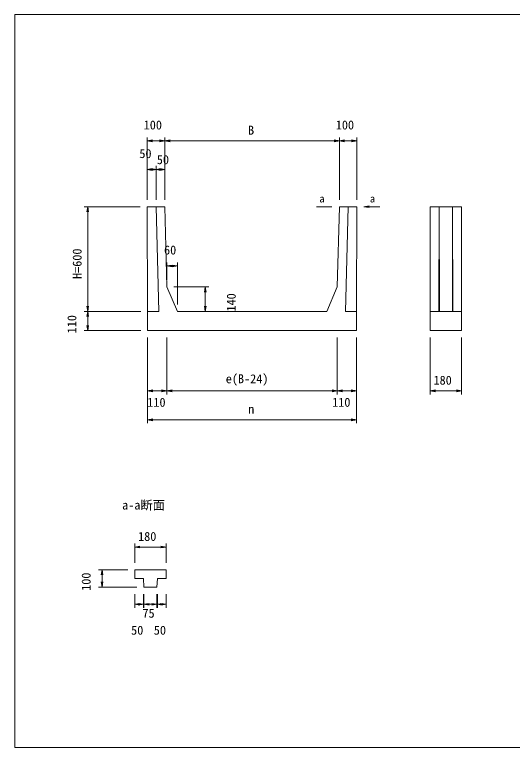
# Model space of a CAD drawing. Units: millimetres, scale not verified. Extents: x -90858 to 31670, y 1380 to 22380.
# Drawn here: x 1970 to 16219, y 1380 to 22380 of the extents above; entities that cross this region are included whole.
import ezdxf
from ezdxf.enums import TextEntityAlignment as Align

# ---------------------------------------------------------------- set-up
doc = ezdxf.new("R2010")
doc.units = ezdxf.units.MM
doc.header["$LTSCALE"] = 40
for name, color, linetype, lineweight in [('0_2', 7, 'Continuous', 9), ('D-STR-DIM（寸法）', 7, 'Continuous', 18), ('D-STR（構造物外形線）', 1, 'Continuous', 18), ('D-TTL(外枠）', 2, 'Continuous', 18)]:
    doc.layers.add(name, color=color, linetype=linetype, lineweight=lineweight)
doc.layers.add('D-MTR-TXT(文字列）', color=7, linetype='Continuous')
doc.styles.add('ＭＳ ゴシック', font='')
doc.styles.get('ＭＳ ゴシック').set_extended_font_data('MS Gothic')

msp = doc.modelspace()

# ---------------------------------------------------------------- linework, layer by layer
at = {"layer": '0_2'}
for p, q in [((5767.94, 18762.99), (5917.94, 18787.99)), ((5917.94, 18737.99), (5767.94, 18762.99)), ((6117.94, 18787.99), (6267.94, 18762.99)), ((6267.94, 18762.99), (6117.94, 18737.99)), ((6267.94, 18762.99), (6417.94, 18787.99)), ((6417.94, 18737.99), (6267.94, 18762.99)), ((11117.94, 18787.99), (11267.94, 18762.99)), ((11267.94, 18762.99), (11117.94, 18737.99)), ((11267.94, 18762.99), (11417.94, 18787.99)), ((11417.94, 18737.99), (11267.94, 18762.99)), ((11617.94, 18787.99), (11767.94, 18762.99)), ((11767.94, 18762.99), (11617.94, 18737.99)), ((5767.94, 17942.71), (5917.94, 17967.71)), ((5917.94, 17917.71), (5767.94, 17942.71)), ((5867.94, 17967.71), (6017.94, 17942.71)), ((6017.94, 17942.71), (5867.94, 17917.71)), ((6017.94, 17942.71), (6167.94, 17967.71)), ((6167.94, 17917.71), (6017.94, 17942.71)), ((6117.94, 17967.71), (6267.94, 17942.71)), ((6267.94, 17942.71), (6117.94, 17917.71)), ((4038.38, 16725.08), (4063.38, 16875.08)), ((4063.38, 16875.08), (4088.38, 16725.08)), ((11967.94, 16875.08), (12117.94, 16900.08)), ((12117.94, 16850.08), (11967.94, 16875.08)), ((6327.94, 15179.57), (6477.94, 15204.57)), ((6477.94, 15154.57), (6327.94, 15179.57)), ((6477.94, 15204.57), (6627.94, 15179.57)), ((6627.94, 15179.57), (6477.94, 15154.57)), ((7401.45, 14425.08), (7426.45, 14575.08)), ((7426.45, 14575.08), (7451.45, 14425.08)), ((4063.38, 13875.08), (4038.38, 14025.08)), ((4038.38, 13725.08), (4063.38, 13875.08)), ((4088.38, 14025.08), (4063.38, 13875.08)), ((4063.38, 13875.08), (4088.38, 13725.08)), ((7426.45, 13875.08), (7401.45, 14025.08)), ((7451.45, 14025.08), (7426.45, 13875.08)), ((4063.38, 13325.08), (4038.38, 13475.08)), ((4088.38, 13475.08), (4063.38, 13325.08)), ((5777.94, 11597.31), (5927.94, 11622.31)), ((5927.94, 11572.31), (5777.94, 11597.31)), ((6177.94, 11622.31), (6327.94, 11597.31)), ((6327.94, 11597.31), (6177.94, 11572.31)), ((6327.94, 11597.31), (6477.94, 11622.31)), ((6477.94, 11572.31), (6327.94, 11597.31)), ((11057.94, 11622.31), (11207.94, 11597.31)), ((11207.94, 11597.31), (11057.94, 11572.31)), ((11207.94, 11597.31), (11357.94, 11622.31)), ((11357.94, 11572.31), (11207.94, 11597.31)), ((11607.94, 11622.31), (11757.94, 11597.31)), ((11757.94, 11597.31), (11607.94, 11572.31)), ((13866.85, 11597.31), (14016.85, 11622.31)), ((14016.85, 11572.31), (13866.85, 11597.31)), ((14616.85, 11622.31), (14766.85, 11597.31)), ((14766.85, 11597.31), (14616.85, 11572.31)), ((5777.94, 10768.06), (5927.94, 10793.06)), ((5927.94, 10743.06), (5777.94, 10768.06)), ((11607.94, 10793.06), (11757.94, 10768.06)), ((11757.94, 10768.06), (11607.94, 10743.06)), ((5406.94, 7120.02), (5556.94, 7145.02)), ((6156.94, 7145.02), (6306.94, 7120.02)), ((5556.94, 7095.02), (5406.94, 7120.02)), ((6306.94, 7120.02), (6156.94, 7095.02)), ((4445.96, 6320.32), (4470.96, 6470.32)), ((4470.96, 6470.32), (4495.96, 6320.32)), ((4470.96, 5970.32), (4445.96, 6120.32)), ((4495.96, 6120.32), (4470.96, 5970.32)), ((5406.94, 5481.44), (5556.94, 5506.44)), ((5556.94, 5456.44), (5406.94, 5481.44)), ((5506.94, 5506.44), (5656.94, 5481.44)), ((5656.94, 5481.44), (5506.94, 5456.44)), ((5669.44, 5481.44), (5819.44, 5506.44)), ((5819.44, 5456.44), (5669.44, 5481.44)), ((5894.44, 5506.44), (6044.44, 5481.44)), ((6044.44, 5481.44), (5894.44, 5456.44)), ((6056.94, 5481.44), (6206.94, 5506.44)), ((6206.94, 5456.44), (6056.94, 5481.44)), ((6156.94, 5506.44), (6306.94, 5481.44)), ((6306.94, 5481.44), (6156.94, 5456.44))]:
    msp.add_line(p, q, dxfattribs=at)
at = {"layer": '0_2', "lineweight": 18}
for p, q in [((5767.94, 18762.99), (5787.94, 18762.99)), ((6267.94, 18762.99), (6247.94, 18762.99)), ((6267.94, 18762.99), (6287.94, 18762.99)), ((11267.94, 18762.99), (11247.94, 18762.99)), ((11267.94, 18762.99), (11287.94, 18762.99)), ((11767.94, 18762.99), (11747.94, 18762.99)), ((5767.94, 17942.71), (5787.94, 17942.71)), ((6017.94, 17942.71), (5997.94, 17942.71)), ((6017.94, 17942.71), (6037.94, 17942.71)), ((6267.94, 17942.71), (6247.94, 17942.71)), ((4063.38, 16875.08), (4063.38, 16855.08)), ((11967.94, 16875.08), (11987.94, 16875.08)), ((6327.94, 15179.57), (6347.94, 15179.57)), ((6627.94, 15179.57), (6607.94, 15179.57)), ((7426.45, 14575.08), (7426.45, 14555.08)), ((4063.38, 13875.08), (4063.38, 13895.08)), ((4063.38, 13875.08), (4063.38, 13855.08)), ((7426.45, 13875.08), (7426.45, 13895.08)), ((4063.38, 13325.08), (4063.38, 13345.08)), ((5777.94, 11597.31), (5797.94, 11597.31)), ((6327.94, 11597.31), (6307.94, 11597.31)), ((6327.94, 11597.31), (6347.94, 11597.31)), ((11207.94, 11597.31), (11187.94, 11597.31)), ((11207.94, 11597.31), (11227.94, 11597.31)), ((11757.94, 11597.31), (11737.94, 11597.31)), ((13866.85, 11597.31), (13886.85, 11597.31)), ((14766.85, 11597.31), (14746.85, 11597.31)), ((5777.94, 10768.06), (5797.94, 10768.06)), ((11757.94, 10768.06), (11737.94, 10768.06)), ((5406.94, 7120.02), (5426.94, 7120.02)), ((6306.94, 7120.02), (6286.94, 7120.02)), ((4470.96, 6470.32), (4470.96, 6450.32)), ((4470.96, 5970.32), (4470.96, 5990.32)), ((5406.94, 5481.44), (5426.94, 5481.44)), ((5656.94, 5481.44), (5636.94, 5481.44)), ((5669.44, 5481.44), (5689.44, 5481.44)), ((6044.44, 5481.44), (6024.44, 5481.44)), ((6056.94, 5481.44), (6076.94, 5481.44)), ((6306.94, 5481.44), (6286.94, 5481.44))]:
    msp.add_line(p, q, dxfattribs=at)
at = {"layer": 'D-STR-DIM（寸法）'}
for p, q in [((5767.94, 17075.08), (5767.94, 18862.99)), ((5787.94, 18762.99), (6247.94, 18762.99)), ((6267.94, 17075.08), (6267.94, 18862.99)), ((6267.94, 17075.08), (6267.94, 18862.99)), ((6287.94, 18762.99), (11247.94, 18762.99)), ((11267.94, 17075.08), (11267.94, 18862.99)), ((11267.94, 17075.08), (11267.94, 18862.99)), ((11747.94, 18762.99), (11287.94, 18762.99)), ((11767.94, 17075.08), (11767.94, 18862.99)), ((5767.94, 17075.08), (5767.94, 18042.71)), ((5997.94, 17942.71), (5787.94, 17942.71)), ((6017.94, 17075.08), (6017.94, 18042.71)), ((6017.94, 17075.08), (6017.94, 18042.71)), ((6037.94, 17942.71), (6247.94, 17942.71)), ((6267.94, 17075.08), (6267.94, 18042.71)), ((5567.94, 16875.08), (3963.38, 16875.08)), ((4063.38, 16855.08), (4063.38, 13895.08)), ((11047.94, 16875.08), (10611.42, 16875.08)), ((11987.94, 16875.08), (12424.45, 16875.08)), ((6327.94, 14775.08), (6327.94, 15279.57)), ((6607.94, 15179.57), (6347.94, 15179.57)), ((6627.94, 14075.08), (6627.94, 15279.57)), ((6527.94, 14575.08), (7526.45, 14575.08)), ((7426.45, 14555.08), (7426.45, 13895.08)), ((5577.94, 13875.08), (3963.38, 13875.08)), ((5577.94, 13875.08), (3963.38, 13875.08)), ((6827.94, 13875.08), (7526.45, 13875.08)), ((4063.38, 13855.08), (4063.38, 13345.08)), ((5577.94, 13325.08), (3963.38, 13325.08)), ((5777.94, 13125.08), (5777.94, 11497.31)), ((5777.94, 13125.08), (5777.94, 10668.06)), ((6327.94, 13125.08), (6327.94, 11497.31)), ((6327.94, 13125.08), (6327.94, 11497.31)), ((11207.94, 13125.08), (11207.94, 11497.31)), ((11207.94, 13125.08), (11207.94, 11497.31)), ((11757.94, 13125.08), (11757.94, 11497.31)), ((11757.94, 13125.08), (11757.94, 10668.06)), ((13866.85, 13125.08), (13866.85, 11497.31)), ((14766.85, 13125.08), (14766.85, 11497.31)), ((5797.94, 11597.31), (6307.94, 11597.31)), ((11187.94, 11597.31), (6347.94, 11597.31)), ((11737.94, 11597.31), (11227.94, 11597.31)), ((14746.85, 11597.31), (13886.85, 11597.31)), ((5797.94, 10768.06), (11737.94, 10768.06)), ((5406.94, 6670.32), (5406.94, 7220.02)), ((6306.94, 6670.32), (6306.94, 7220.02)), ((5426.94, 7120.02), (6286.94, 7120.02)), ((5206.94, 6470.32), (4370.96, 6470.32)), ((4470.96, 6450.32), (4470.96, 5990.32)), ((5469.44, 5970.32), (4370.96, 5970.32)), ((5406.94, 5770.32), (5406.94, 5381.44)), ((5656.94, 5770.32), (5656.94, 5381.44)), ((5669.44, 5770.32), (5669.44, 5381.44)), ((6044.44, 5770.32), (6044.44, 5381.44)), ((6056.94, 5770.32), (6056.94, 5381.44)), ((6306.94, 5770.32), (6306.94, 5381.44)), ((5426.94, 5481.44), (5636.94, 5481.44)), ((6024.44, 5481.44), (5689.44, 5481.44)), ((6286.94, 5481.44), (6076.94, 5481.44))]:
    msp.add_line(p, q, dxfattribs=at)
at = {"layer": 'D-STR-DIM（寸法）', "color": 1}
for p, q in [((5777.94, 13875.08), (6096.2, 13875.08)), ((11757.94, 13875.08), (11439.68, 13875.08))]:
    msp.add_line(p, q, dxfattribs=at)
at = {"layer": 'D-STR（構造物外形線）'}
for p, q in [((6267.94, 16875.08), (5767.94, 16875.08)), ((5777.94, 13875.08), (5767.94, 16875.08)), ((6017.94, 16875.08), (6096.2, 13875.08)), ((6267.94, 16875.08), (6327.94, 14575.08)), ((11267.94, 16875.08), (11207.94, 14575.08)), ((11267.94, 16875.08), (11767.94, 16875.08)), ((11517.94, 16875.08), (11439.68, 13875.08)), ((11757.94, 13875.08), (11767.94, 16875.08)), ((13866.85, 13325.08), (13866.85, 16875.08)), ((13866.85, 16875.08), (14766.85, 16875.08)), ((14766.85, 13325.08), (14766.85, 16875.08)), ((6327.94, 14575.08), (6627.94, 13875.08)), ((10907.94, 13875.08), (11207.94, 14575.08)), ((5777.94, 13325.08), (5777.94, 13875.08)), ((6627.94, 13875.08), (10907.94, 13875.08)), ((11757.94, 13875.08), (11757.94, 13325.08)), ((13866.85, 13875.08), (14766.85, 13875.08)), ((11757.94, 13325.08), (5777.94, 13325.08)), ((13866.85, 13325.08), (14766.85, 13325.08)), ((5406.94, 6470.32), (6306.94, 6470.32)), ((5406.94, 6470.32), (5406.94, 6220.32)), ((6306.94, 6470.32), (6306.94, 6220.32)), ((5406.94, 6220.32), (5656.94, 6220.32)), ((5656.94, 6220.32), (5669.44, 5970.32)), ((6056.94, 6220.32), (6044.44, 5970.32)), ((6306.94, 6220.32), (6056.94, 6220.32)), ((5669.44, 5970.32), (6044.44, 5970.32))]:
    msp.add_line(p, q, dxfattribs=at)
at = {"layer": 'D-STR（構造物外形線）', "color": 2}
for p, q in [((14123.1, 16875.08), (14116.85, 13875.08)), ((14129.35, 13875.08), (14123.1, 16875.08)), ((14510.6, 16875.08), (14504.35, 13875.08)), ((14516.85, 13875.08), (14510.6, 16875.08))]:
    msp.add_line(p, q, dxfattribs=at)
at = {"layer": 'D-TTL(外枠）'}
for p, q in [((1970, 22380), (31670, 22380)), ((1970, 1380), (1970, 22380)), ((31670, 1380), (1970, 1380)), ((1970, 1380), (31670, 1380))]:
    msp.add_line(p, q, dxfattribs=at)

# ---------------------------------------------------------------- texts
at = {"layer": 'D-MTR-TXT(文字列）', "style": 'ＭＳ ゴシック'}
for s, height, p in [('a', 219.9, (10692.36, 16931.02)), ('a', 219.9, (12139.77, 16931.02)), ('a-a断面', 256.6, (5046.2, 8119.33))]:
    msp.add_text(s, height=height, dxfattribs=at).set_placement(p, align=Align.BOTTOM_LEFT)
at = {"layer": 'D-STR-DIM（寸法）', "style": 'ＭＳ ゴシック'}
for s, p in [('100', (5663.49, 19012.99)), ('100', (11163.49, 19012.99)), ('B', (8651.57, 18862.99)), ('50', (5539.64, 18192.71)), ('50', (6039.64, 18017.71)), ('60', (6246.97, 15429.57)), ('e(B-24)', (8013.75, 11738.18)), ('180', (13962.4, 11697.31)), ('110', (5766.81, 11064.68)), ('110', (11060.18, 11064.68)), ('n', (8654.23, 10868.06)), ('180', (5502.5, 7220.02)), ('75', (5628.64, 5018.25)), ('50', (5303.64, 4531.44)), ('50', (5953.64, 4531.44))]:
    msp.add_text(s, height=256.6, dxfattribs=at).set_placement(p, align=Align.BOTTOM_LEFT)
for s, p in [('H=600', (3963.38, 14804.78)), ('140', (8376.45, 13870.64)), ('110', (3813.38, 13245.64)), ('100', (4220.96, 5865.87))]:
    msp.add_text(s, height=256.6, rotation=90, dxfattribs=at).set_placement(p, align=Align.BOTTOM_LEFT)

doc.saveas('drawing.dxf')
